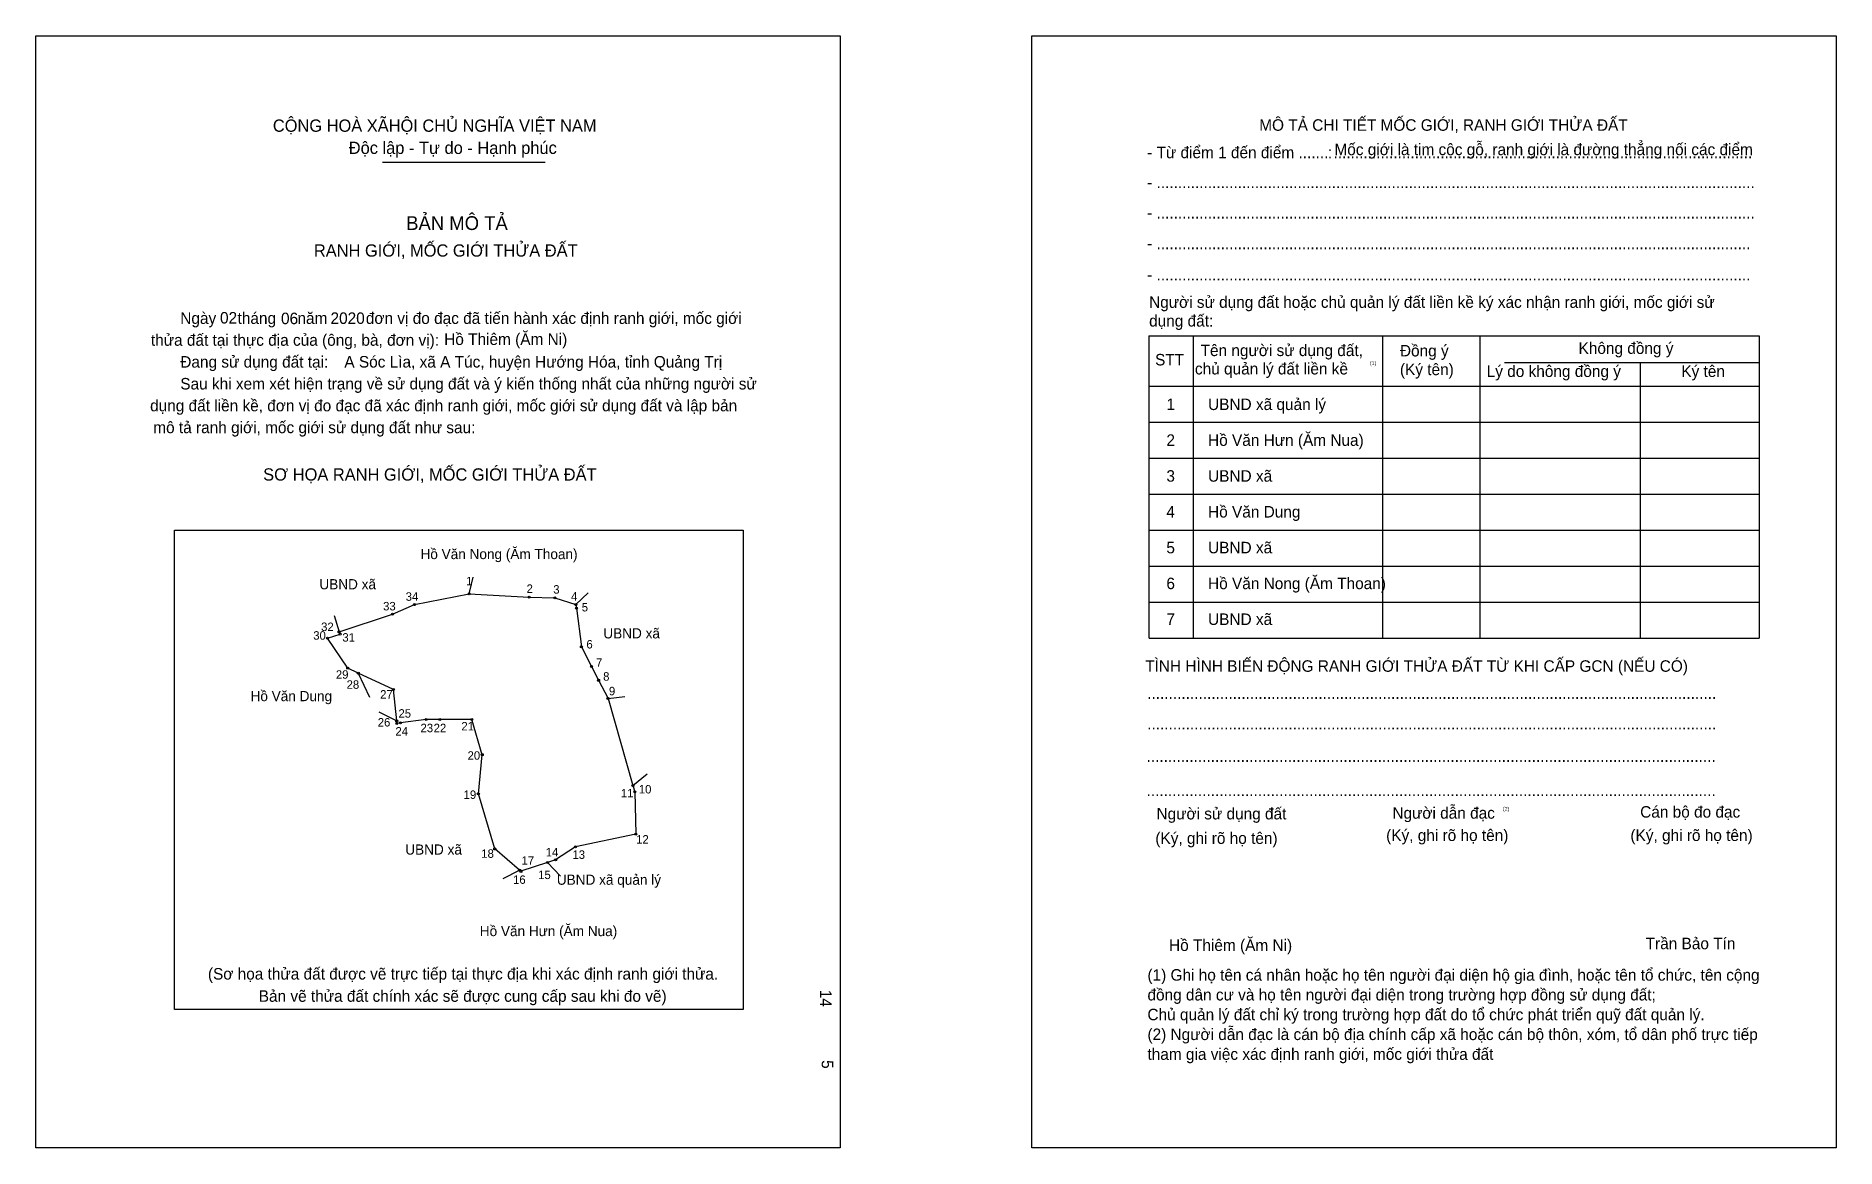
# Model space of a CAD drawing. Extents: x 551847 to 552631, y 1820616 to 1821100.
import ezdxf

# ---------------------------------------------------------------- set-up
doc = ezdxf.new("R2010")
doc.units = 0
for name, color, linetype in [('bmtKhungInTrang1', 7, 'Continuous'), ('bmtKhungInTrang2', 7, 'Continuous'), ('bmtNoiDung', 7, 'Continuous'), ('bmtTemplate', 7, 'Continuous'), ('CanhThua', 7, 'Continuous'), ('MocDinhThua', 7, 'Continuous'), ('RauThua', 7, 'Continuous'), ('SoHieuDinhThua', 7, 'Continuous'), ('TenChuLanCan', 7, 'Continuous')]:
    doc.layers.add(name, color=color, linetype=linetype)

msp = doc.modelspace()

# ---------------------------------------------------------------- linework, layer by layer
at = {"layer": 'bmtKhungInTrang1'}
msp.add_lwpolyline([(551846.91, 1821099.96), (552197.05, 1821099.96), (552197.05, 1820615.68), (551846.91, 1820615.68)], close=True, dxfattribs=at)
at = {"layer": 'bmtKhungInTrang2'}
msp.add_lwpolyline([(552280.55, 1821099.96), (552630.69, 1821099.96), (552630.69, 1820615.68), (552280.55, 1820615.68)], close=True, dxfattribs=at)
at = {"layer": 'bmtTemplate'}
for p, q in [((551997.8, 1821045.08), (552068.6, 1821045.08)), ((552350.79, 1820969.34), (552350.79, 1820837.68)), ((552433.16, 1820969.34), (552433.16, 1820837.68)), ((552475.53, 1820969.5), (552475.53, 1820837.68)), ((552597.16, 1820969.34), (552597.16, 1820837.68)), ((552486.28, 1820957.74), (552597.16, 1820957.74)), ((552331.59, 1820947.4), (552597.16, 1820947.4)), ((552331.59, 1820931.72), (552597.16, 1820931.72)), ((552331.59, 1820916.05), (552597.16, 1820916.05)), ((552331.59, 1820900.38), (552597.16, 1820900.38)), ((552331.59, 1820884.7), (552597.16, 1820884.7)), ((552331.59, 1820869.03), (552597.16, 1820869.03)), ((552331.59, 1820853.36), (552597.16, 1820853.36)), ((552331.59, 1820837.68), (552597.16, 1820837.68))]:
    msp.add_line(p, q, dxfattribs=at)
for points in [[(552331.42, 1820969.34), (552597.16, 1820969.34)], [(552331.42, 1820969.34), (552331.42, 1820837.68)], [(552545.47, 1820957.58), (552545.47, 1820837.68)]]:
    msp.add_lwpolyline(points, dxfattribs=at)
msp.add_lwpolyline([(551907.15, 1820675.99), (551907.15, 1820884.69), (552154.9, 1820884.69), (552154.9, 1820675.99)], close=True, dxfattribs=at)
at = {"layer": 'CanhThua'}
for p, q in [((552011.71, 1820852.32), (552035.54, 1820857.06)), ((552035.54, 1820857.06), (552061.68, 1820855.59)), ((552061.68, 1820855.59), (552072.83, 1820855.3)), ((552072.83, 1820855.3), (552082.02, 1820852.32)), ((551978.87, 1820840.48), (552002.12, 1820848.2)), ((552002.12, 1820848.2), (552011.71, 1820852.32)), ((552082.02, 1820852.32), (552082.22, 1820850.74)), ((552082.22, 1820850.74), (552084.38, 1820833.96)), ((551973.87, 1820837.7), (551979.32, 1820839.51)), ((551979.32, 1820839.51), (551978.87, 1820840.48)), ((551982.64, 1820824.68), (551973.87, 1820837.7)), ((552084.38, 1820833.96), (552088.79, 1820825.38)), ((551987.26, 1820822.52), (551982.64, 1820824.68)), ((552088.79, 1820825.38), (552091.9, 1820819.35)), ((552002.52, 1820815.36), (551987.26, 1820822.52)), ((552003.97, 1820801.65), (552002.52, 1820815.36)), ((552091.9, 1820819.35), (552095.98, 1820811.41)), ((552095.98, 1820811.41), (552106.85, 1820773.58)), ((552004.08, 1820800.58), (552003.97, 1820801.65)), ((552005.67, 1820800.79), (552004.08, 1820800.58)), ((552016.84, 1820802.28), (552005.67, 1820800.79)), ((552022.79, 1820802.29), (552016.84, 1820802.28)), ((552036.72, 1820802.3), (552022.79, 1820802.29)), ((552041.24, 1820786.96), (552036.72, 1820802.3)), ((552039.52, 1820769.91), (552041.24, 1820786.96)), ((552046.65, 1820745.91), (552039.52, 1820769.91)), ((552106.85, 1820773.58), (552107.66, 1820770.77)), ((552107.66, 1820770.77), (552108.07, 1820752.37)), ((552057.5, 1820736.67), (552046.65, 1820745.91)), ((552081.82, 1820746.85), (552073.19, 1820741.18)), ((552108.07, 1820752.37), (552081.82, 1820746.85)), ((552069.66, 1820740.01), (552058.09, 1820736.17)), ((552073.19, 1820741.18), (552069.66, 1820740.01)), ((552058.09, 1820736.17), (552057.5, 1820736.67))]:
    msp.add_line(p, q, dxfattribs=at)
at = {"layer": 'MocDinhThua'}
for centre in [(552035.54, 1820857.06), (552061.68, 1820855.59), (552072.83, 1820855.3), (552002.12, 1820848.2), (552011.71, 1820852.32), (552082.02, 1820852.32), (552082.22, 1820850.74), (551978.87, 1820840.48), (551979.32, 1820839.51), (551973.87, 1820837.7), (552084.38, 1820833.96), (551982.64, 1820824.68), (552088.79, 1820825.38), (551987.26, 1820822.52), (552002.52, 1820815.36), (552091.9, 1820819.35), (552095.98, 1820811.41), (552003.97, 1820801.65), (552004.08, 1820800.58), (552005.67, 1820800.79), (552016.84, 1820802.28), (552022.79, 1820802.29), (552036.72, 1820802.3), (552041.24, 1820786.96), (552039.52, 1820769.91), (552106.85, 1820773.58), (552107.66, 1820770.77), (552108.07, 1820752.37), (552046.65, 1820745.91), (552081.82, 1820746.85), (552057.5, 1820736.67), (552069.66, 1820740.01), (552073.19, 1820741.18), (552058.09, 1820736.17)]:
    msp.add_circle(centre, 0.442, dxfattribs=at)
at = {"layer": 'RauThua'}
for p, q in [((552035.54, 1820857.06), (552037.22, 1820864.35)), ((552082.02, 1820852.32), (552087.28, 1820857.45)), ((551976.72, 1820847.54), (551978.87, 1820840.48)), ((551987.26, 1820822.52), (551992.18, 1820812.07)), ((551987.26, 1820822.52), (551992.18, 1820812.07)), ((551991.56, 1820813.39), (551992.18, 1820812.07)), ((552095.98, 1820811.41), (552103.38, 1820812.38)), ((552095.98, 1820811.41), (552103.38, 1820812.38)), ((551996.14, 1820805.61), (552003.97, 1820801.65)), ((551996.14, 1820805.61), (552003.97, 1820801.65)), ((552106.85, 1820773.58), (552113.07, 1820778.63)), ((552106.85, 1820773.58), (552113.07, 1820778.63)), ((552069.66, 1820740.01), (552075.31, 1820734.11)), ((552050.39, 1820733.04), (552057.5, 1820736.67))]:
    msp.add_line(p, q, dxfattribs=at)

# ---------------------------------------------------------------- texts
at = {"layer": 'bmtNoiDung'}
for s, height, p in [('02', 5.01, (551927.04, 1820974.74)), ('06', 5.01, (551953.6, 1820974.46)), ('2020', 5.01, (551975.16, 1820974.57)), ('Hồ Thiêm (Ăm Ni)', 5.0098, (552024.65, 1820965.42)), ('A Sóc Lìa, xã A Túc, huyện Hướng Hóa, tỉnh Quảng Trị', 5.0098, (551981.18, 1820955.57)), ('1', 5.01, (552339.12, 1820937.06)), ('UBND xã quản lý ', 5.0098, (552357.26, 1820937.06)), ('2', 5.01, (552339.12, 1820921.46)), ('Hồ Văn Hưn (Ăm Nua) ', 5.0098, (552357.26, 1820921.46)), ('3', 5.01, (552339.12, 1820905.86)), ('UBND xã ', 5.01, (552357.26, 1820905.86)), ('4', 5.01, (552339.12, 1820890.26)), ('Hồ Văn Dung ', 5.0098, (552357.26, 1820890.26)), ('5', 5.01, (552339.12, 1820874.66)), ('UBND xã ', 5.01, (552357.26, 1820874.66)), ('6', 5.01, (552339.12, 1820859.06)), ('Hồ Văn Nong (Ăm Thoan) ', 5.0098, (552357.26, 1820859.06)), ('7', 5.01, (552339.12, 1820843.46)), ('UBND xã ', 5.01, (552357.26, 1820843.46)), ('Hồ Thiêm (Ăm Ni)', 5.0098, (552340.28, 1820701.5))]:
    msp.add_text(s, height=height, dxfattribs=at).set_placement(p)
for s, p in [('14', (552188.33, 1820684.61)), ('5', (552189.04, 1820653.95))]:
    msp.add_text(s, height=5.01, rotation=270, dxfattribs=at).set_placement(p)
at = {"layer": 'bmtTemplate'}
for s, height, p in [('CỘNG HOÀ XÃHỘI CHỦ NGHĨA VIỆT NAM', 5.3438, (551950.05, 1821058.25)), ('MÔ TẢ CHI TIẾT MỐC GIỚI, RANH GIỚI THỬA ĐẤT', 5.0079, (552379.55, 1821058.68)), ('Độc lập - Tự do - Hạnh phúc', 5.3438, (551983.1, 1821048.59)), ('- Từ điểm 1 đến điểm .......', 5.0079, (552330.74, 1821046.74)), (':', 5.01, (552409.41, 1821046.74)), ('Mốc giới là tim cộc gỗ, ranh giới là đường thẳng nối các điểm', 5.0079, (552412.3, 1821048.06)), ('..................................................................................................', 5.0079, (552411.88, 1821046.74)), ('- ............................................................................................................................................', 5.00794, (552330.74, 1821033.76)), ('BẢN MÔ TẢ', 6.012, (552008.11, 1821015.47)), ('- ............................................................................................................................................', 5.00794, (552330.74, 1821020.44)), ('RANH GIỚI, MỐC GIỚI THỬA ĐẤT', 5.3438, (551967.92, 1821003.87)), ('- ...........................................................................................................................................', 5.00794, (552330.74, 1821007.11)), ('- ...........................................................................................................................................', 5.00794, (552330.74, 1820993.48)), ('Ngày     tháng     năm         đơn vị đo đạc đã tiến hành xác định ranh giới, mốc giới ', 5.0098, (551909.74, 1820974.57)), ('Người sử dụng đất hoặc chủ quản lý đất liền kề ký xác nhận ranh giới, mốc giới sử', 5.0079, (552331.59, 1820981.57)), ('dụng đất:', 5.008, (552331.59, 1820973.42)), ('thửa đất tại thực địa của (ông, bà, đơn vị):', 5.0098, (551896.96, 1820965.05)), ('Tên người sử dụng đất,', 5.0079, (552354.02, 1820960.56)), ('Đồng ý', 5.008, (552440.81, 1820960.41)), ('Không đồng ý', 5.0079, (552518.59, 1820961.51)), ('Đang sử dụng đất tại:', 5.0098, (551909.74, 1820955.54)), ('STT', 5.008, (552334.2, 1820956.49)), ('chủ quản lý đất liền kề', 5.0079, (552351.56, 1820952.56)), ('(1)', 1.67, (552427.73, 1820956.67)), ('(Ký tên)', 5.008, (552440.81, 1820952.26)), ('Lý do không đồng ý', 5.0079, (552478.59, 1820951.47)), ('Ký tên', 5.008, (552563.34, 1820951.47)), ('Sau khi xem xét hiện trạng về sử dụng đất và ý kiến thống nhất của những người sử ', 5.0098, (551909.74, 1820946.02)), ('dụng đất liền kề, đơn vị đo đạc đã xác định ranh giới, mốc giới sử dụng đất và lập bản', 5.0098, (551896.59, 1820936.51)), ('mô tả ranh giới, mốc giới sử dụng đất như sau:', 5.0098, (551897.97, 1820926.99)), ('SƠ HỌA RANH GIỚI, MỐC GIỚI THỬA ĐẤT', 5.3438, (551945.83, 1820906.33)), ('TÌNH HÌNH BIẾN ĐỘNG RANH GIỚI THỬA ĐẤT TỪ KHI CẤP GCN (NẾU CÓ)', 5.0079, (552329.89, 1820823.07)), ('.....................................................................................................................................', 5.01545, (552330.74, 1820811.28)), ('.....................................................................................................................................', 5.01545, (552330.74, 1820797.96)), ('.....................................................................................................................................', 5.01545, (552330.48, 1820783.85)), ('.....................................................................................................................................', 5.01545, (552330.48, 1820768.96)), ('Người sử dụng đất', 5.0079, (552334.82, 1820758.78)), ('Người dẫn đạc', 5.0079, (552437.54, 1820759.09)), ('(2)', 1.67, (552485.63, 1820762.55)), ('Cán bộ đo đạc', 5.0079, (552545.42, 1820759.56)), ('(Ký, ghi rõ họ tên)', 5.0079, (552334.31, 1820748.12)), ('(Ký, ghi rõ họ tên)', 5.0079, (552434.81, 1820749.38)), ('(Ký, ghi rõ họ tên)', 5.0079, (552541.17, 1820749.38)), ('Trần Bảo Tín', 5.0079, (552547.81, 1820702.25)), ('(Sơ họa thửa đất được vẽ trực tiếp tại thực địa khi xác định ranh giới thửa.', 5.0098, (551921.77, 1820689.03)), ('(1) Ghi họ tên cá nhân hoặc họ tên người đại diện hộ gia đình, hoặc tên tổ chức, tên cộng', 5.0079, (552330.88, 1820688.55)), ('Bản vẽ thửa đất chính xác sẽ được cung cấp sau khi đo vẽ)', 5.0098, (551943.91, 1820679.35)), ('đồng dân cư và họ tên người đại diện trong trường hợp đồng sử dụng đất;', 5.0079, (552330.88, 1820679.93)), ('Chủ quản lý đất chỉ ký trong trường hợp đất do tổ chức phát triển quỹ đất quản lý.', 5.0079, (552330.88, 1820671.31)), ('(2) Người dẫn đạc là cán bộ địa chính cấp xã hoặc cán bộ thôn, xóm, tổ dân phố trực tiếp', 5.0079, (552330.88, 1820662.69)), ('tham gia việc xác định ranh giới, mốc giới thửa đất', 5.0079, (552330.88, 1820654.07))]:
    msp.add_text(s, height=height, dxfattribs=at).set_placement(p)
at = {"layer": 'SoHieuDinhThua'}
for s, height, p in [('1', 3.69, (552034.19, 1820860.73)), ('34', 3.687, (552007.88, 1820854)), ('2', 3.69, (552060.54, 1820857.43)), ('3', 3.69, (552072.14, 1820857.1)), ('4', 3.69, (552079.88, 1820854.07)), ('33', 3.687, (551998.06, 1820849.8)), ('5', 3.69, (552084.55, 1820849.36)), ('30', 3.687, (551967.64, 1820837.05)), ('32', 3.687, (551971.06, 1820840.82)), ('31', 3.687, (551980.32, 1820836.2)), ('6', 3.69, (552086.58, 1820833.21)), ('29', 3.687, (551977.49, 1820820.04)), ('7', 3.69, (552090.75, 1820825.23)), ('28', 3.687, (551982.16, 1820815.67)), ('8', 3.69, (552093.86, 1820819.19)), ('9', 3.69, (552096.38, 1820812.83)), ('27', 3.687, (551996.77, 1820811.38)), ('26', 3.687, (551995.73, 1820799.23)), ('25', 3.687, (552004.74, 1820803.09)), ('23', 3.687, (552014.34, 1820796.76)), ('22', 3.687, (552020.06, 1820796.76)), ('21', 3.687, (552032.13, 1820797.51)), ('24', 3.687, (552003.42, 1820795.3)), ('20', 3.687, (552034.83, 1820784.77)), ('19', 3.687, (552033.1, 1820767.72)), ('11', 3.687, (552101.62, 1820768.38)), ('10', 3.687, (552109.38, 1820770.08)), ('18', 3.687, (552040.81, 1820742.05)), ('14', 3.687, (552068.84, 1820742.65)), ('13', 3.687, (552080.49, 1820741.6)), ('12', 3.687, (552108.23, 1820748.24)), ('17', 3.687, (552058.34, 1820739.04)), ('16', 3.687, (552054.64, 1820730.71)), ('15', 3.687, (552065.57, 1820732.79))]:
    msp.add_text(s, height=height, dxfattribs=at).set_placement(p)
at = {"layer": 'TenChuLanCan'}
for s, height, p in [('Hồ Văn Nong (Ăm Thoan)', 4.4242, (552014.33, 1820872.14)), ('UBND xã', 4.424, (551970.31, 1820858.99)), ('UBND xã', 4.424, (552093.95, 1820837.61)), ('Hồ Văn Dung', 4.4242, (551940.33, 1820810.27)), ('UBND xã', 4.424, (552007.72, 1820743.45)), ('UBND xã quản lý', 4.4242, (552073.7, 1820730.32)), ('Hồ Văn Hưn (Ăm Nua)', 4.4242, (552040.15, 1820707.95))]:
    msp.add_text(s, height=height, dxfattribs=at).set_placement(p)

doc.saveas('drawing.dxf')
